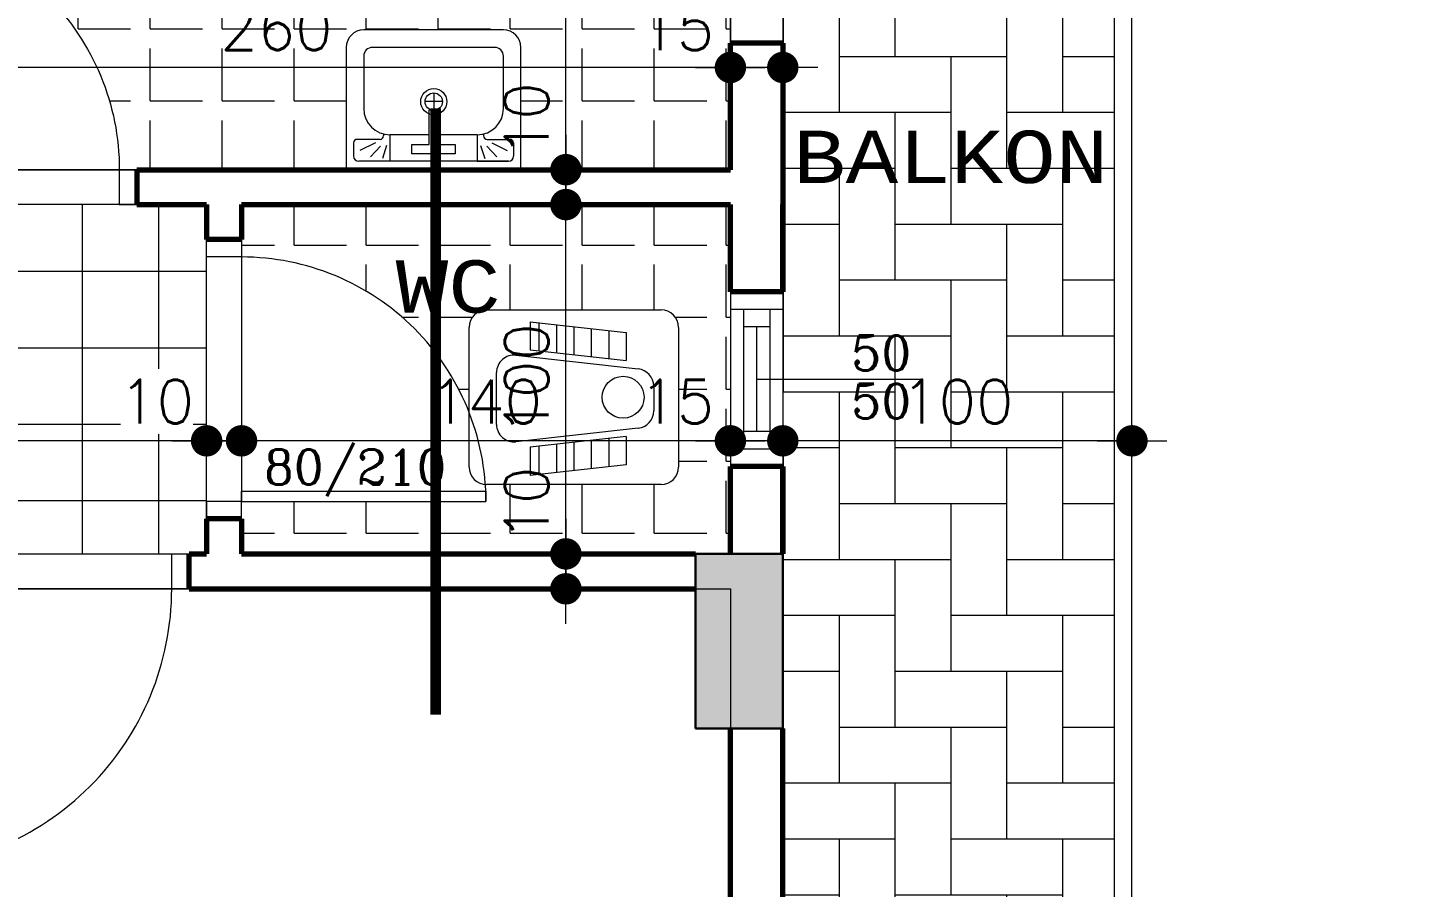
# Model space of a CAD drawing. Header units: millimetres. Extents: x 35860 to 71103, y -11298 to -8385.
# Drawn here: x 49815.6 to 50213.2, y -10413.8 to -10167.8 of the extents above; entities that cross this region are included whole.
import ezdxf
from ezdxf.enums import TextEntityAlignment as Align

# ---------------------------------------------------------------- set-up
doc = ezdxf.new("R2010")
doc.units = ezdxf.units.MM
doc.header["$MEASUREMENT"] = 0
doc.layers.get('0').update_dxf_attribs({"lineweight": 15})
doc.layers.get('Defpoints').update_dxf_attribs({"lineweight": 20})
for name, color, linetype, lineweight in [('02', 2, 'Continuous', 20), ('03_Yazı', 1, 'Continuous', 30), ('05', 4, 'Continuous', 50), ('07', 3, 'Continuous', 70), ('Aks&Tefriş', 5, 'Continuous', 20), ('Kolon', 6, 'Continuous', 30), ('Merd&Balkon', 40, 'Continuous', 20), ('Ölçü', 140, 'Continuous', 20)]:
    doc.layers.add(name, color=color, linetype=linetype, lineweight=lineweight)
doc.layers.add('Lay_X', color=45, linetype='Continuous', lineweight=13, plot=False)
doc.styles.add('0', font='txt.shx')
doc.styles.add('C3', font='', dxfattribs={"height": 15})
doc.styles.add('ROMANC', font='romanc', dxfattribs={"height": 0.11})
doc.styles.get('C3').set_extended_font_data('Courier New Tur')
doc.dimstyles.new('2', dxfattribs={"dimtxt": 12.5, "dimasz": 1, "dimexe": 0, "dimexo": 0, "dimgap": 5, "dimtad": 1, "dimdec": 0, "dimlfac": -1, "dimzin": 12, "dimdsep": 46, "dimtxsty": '0', "dimblk": 'DOT', "dimcen": 2.5, "dimse1": 1, "dimse2": 1, "dimclrd": 256, "dimclrt": 1, "dimadec": 0, "dimazin": 0, "dimtfac": 1, "dimtdec": 0, "dimtmove": 0, "dimatfit": 0, "dimldrblk": 'DOT', "dimfxl": 1, "dimtolj": 1, "dimtzin": 0, "dimlwd": -1, "dimarcsym": 0})
doc.dimstyles.new('_VI80I', dxfattribs={"dimtxt": 15, "dimasz": 1, "dimexe": 0, "dimexo": 100, "dimgap": 5, "dimtad": 1, "dimdec": 0, "dimlfac": -1, "dimzin": 12, "dimdsep": 46, "dimtxsty": '0', "dimblk1": 'DOT80_2', "dimblk2": 'DOT80_1', "dimsah": 1, "dimcen": 2.5, "dimse1": 1, "dimse2": 1, "dimclrd": 256, "dimclrt": 1, "dimadec": 8, "dimazin": 0, "dimtfac": 1, "dimtdec": 0, "dimtmove": 0, "dimatfit": 0, "dimldrblk": 'DOT', "dimfxl": 1, "dimtolj": 1, "dimtzin": 0, "dimlwd": -1, "dimarcsym": 0})
pattern_1 = [(0, (0, 0), (0, 20.625), [15, -5.625]), (90, (0, 0), (-20.625, 1e-15), [15, -5.625])]

# ---------------------------------------------------------------- blocks, each defined once
blk = doc.blocks.new('DOT')
at = {"color": 0}
blk.add_line((-10, 0), (10, 0), dxfattribs=at)
at = {"color": 0, "const_width": 4.5}
blk.add_lwpolyline([(-2.25, 0, 1), (2.25, 0, 1)], format="xyb", close=True, dxfattribs=at)
blk = doc.blocks.new('*D372')
at = {"layer": 'Defpoints', "color": 0, "transparency": 16777216}
for p in [(50131.81, -10055.92), (50031.81, -10286.05), (50031.81, -10293.42)]:
    blk.add_point(p, dxfattribs=at)
at = {"layer": 'Ölçü', "transparency": 16777216}
blk.add_line((50130.81, -10286.05), (50032.81, -10286.05), dxfattribs=at)
at = {"layer": 'Ölçü', "transparency": 16777216, "rotation": 180}
blk.add_blockref('DOT', (50031.81, -10286.05), dxfattribs=at)
at = {"layer": 'Ölçü', "transparency": 16777216}
blk.add_blockref('DOT', (50131.81, -10286.05), dxfattribs=at)
at = {"layer": 'Ölçü', "color": 1, "transparency": 16777216, "insert": (50081.81, -10274.8), "char_height": 12.5, "attachment_point": 5, "style": '0'}
blk.add_mtext('\\A1;100', dxfattribs=at)
blk = doc.blocks.new('*D373')
at = {"layer": 'Defpoints', "color": 0, "transparency": 16777216}
for p in [(50016.81, -10286.05), (50016.81, -10293.42), (50031.81, -10293.42)]:
    blk.add_point(p, dxfattribs=at)
at = {"layer": 'Ölçü', "transparency": 16777216}
for p, q in [((50015.81, -10286.05), (49988.14, -10286.05)), ((50031.81, -10286.05), (50016.81, -10286.05)), ((50032.81, -10286.05), (50033.81, -10286.05))]:
    blk.add_line(p, q, dxfattribs=at)
blk.add_blockref('DOT', (50016.81, -10286.05), dxfattribs=at)
at = {"layer": 'Ölçü', "transparency": 16777216, "rotation": 180}
blk.add_blockref('DOT', (50031.81, -10286.05), dxfattribs=at)
at = {"layer": 'Ölçü', "color": 1, "transparency": 16777216, "insert": (50001.47, -10274.8), "char_height": 12.5, "attachment_point": 5, "style": '0'}
blk.add_mtext('\\A1;15', dxfattribs=at)
blk = doc.blocks.new('*D374')
at = {"layer": 'Defpoints', "color": 0, "transparency": 16777216}
for p in [(49876.81, -10286.05), (50016.81, -10293.42), (49876.81, -10308.42)]:
    blk.add_point(p, dxfattribs=at)
at = {"layer": 'Ölçü', "transparency": 16777216}
blk.add_line((50015.81, -10286.05), (49877.81, -10286.05), dxfattribs=at)
at = {"layer": 'Ölçü', "transparency": 16777216, "rotation": 180}
blk.add_blockref('DOT', (49876.81, -10286.05), dxfattribs=at)
at = {"layer": 'Ölçü', "transparency": 16777216}
blk.add_blockref('DOT', (50016.81, -10286.05), dxfattribs=at)
at = {"layer": 'Ölçü', "color": 1, "transparency": 16777216, "insert": (49946.81, -10274.8), "char_height": 12.5, "attachment_point": 5, "style": '0'}
blk.add_mtext('\\A1;140', dxfattribs=at)
blk = doc.blocks.new('*D375')
at = {"layer": 'Defpoints', "color": 0, "transparency": 16777216}
for p in [(49866.81, -10286.05), (49866.81, -10308.42), (49876.81, -10308.42)]:
    blk.add_point(p, dxfattribs=at)
at = {"layer": 'Ölçü', "transparency": 16777216}
for p, q in [((49865.81, -10286.05), (49840.22, -10286.05)), ((49876.81, -10286.05), (49866.81, -10286.05)), ((49877.81, -10286.05), (49878.81, -10286.05))]:
    blk.add_line(p, q, dxfattribs=at)
blk.add_blockref('DOT', (49866.81, -10286.05), dxfattribs=at)
at = {"layer": 'Ölçü', "transparency": 16777216, "rotation": 180}
blk.add_blockref('DOT', (49876.81, -10286.05), dxfattribs=at)
at = {"layer": 'Ölçü', "color": 1, "transparency": 16777216, "insert": (49852.51, -10274.8), "char_height": 12.5, "attachment_point": 5, "style": '0'}
blk.add_mtext('\\A1;10', dxfattribs=at)
blk = doc.blocks.new('*D376')
at = {"layer": 'Defpoints', "color": 0, "transparency": 16777216}
for p in [(49456.81, -10218.42), (49456.81, -10286.05), (49866.81, -10308.42)]:
    blk.add_point(p, dxfattribs=at)
at = {"layer": 'Ölçü', "transparency": 16777216}
blk.add_line((49865.81, -10286.05), (49457.81, -10286.05), dxfattribs=at)
at = {"layer": 'Ölçü', "transparency": 16777216, "rotation": 180}
blk.add_blockref('DOT', (49456.81, -10286.05), dxfattribs=at)
at = {"layer": 'Ölçü', "transparency": 16777216}
blk.add_blockref('DOT', (49866.81, -10286.05), dxfattribs=at)
at = {"layer": 'Ölçü', "color": 1, "transparency": 16777216, "insert": (49661.81, -10274.8), "char_height": 12.5, "attachment_point": 5, "style": '0'}
blk.add_mtext('\\A1;410', dxfattribs=at)
blk = doc.blocks.new('*D387')
at = {"layer": 'Defpoints', "color": 0, "transparency": 16777216}
for p in [(50016.81, -10172.17), (50031.81, -10172.17), (50016.81, -10179.16)]:
    blk.add_point(p, dxfattribs=at)
at = {"layer": 'Ölçü', "transparency": 16777216}
for p, q in [((50015.81, -10179.16), (49988.14, -10179.16)), ((50031.81, -10179.16), (50016.81, -10179.16)), ((50032.81, -10179.16), (50033.81, -10179.16))]:
    blk.add_line(p, q, dxfattribs=at)
blk.add_blockref('DOT', (50016.81, -10179.16), dxfattribs=at)
at = {"layer": 'Ölçü', "transparency": 16777216, "rotation": 180}
blk.add_blockref('DOT', (50031.81, -10179.16), dxfattribs=at)
at = {"layer": 'Ölçü', "color": 1, "transparency": 16777216, "insert": (50001.47, -10167.91), "char_height": 12.5, "attachment_point": 5, "style": '0'}
blk.add_mtext('\\A1;15', dxfattribs=at)
blk = doc.blocks.new('*D388')
at = {"layer": 'Defpoints', "color": 0, "transparency": 16777216}
for p in [(50016.81, -10172.17), (49756.81, -10179.16), (49756.81, -10208.42)]:
    blk.add_point(p, dxfattribs=at)
at = {"layer": 'Ölçü', "transparency": 16777216}
blk.add_line((50015.81, -10179.16), (49757.81, -10179.16), dxfattribs=at)
at = {"layer": 'Ölçü', "transparency": 16777216, "rotation": 180}
blk.add_blockref('DOT', (49756.81, -10179.16), dxfattribs=at)
at = {"layer": 'Ölçü', "transparency": 16777216}
blk.add_blockref('DOT', (50016.81, -10179.16), dxfattribs=at)
at = {"layer": 'Ölçü', "color": 1, "transparency": 16777216, "insert": (49886.81, -10167.91), "char_height": 12.5, "attachment_point": 5, "style": '0'}
blk.add_mtext('\\A1;260', dxfattribs=at)
blk = doc.blocks.new('*D492')
at = {"layer": 'Defpoints', "color": 0, "transparency": 16777216}
for p in [(49969.7, -10318.42), (50006.81, -10318.42), (50006.81, -10328.42)]:
    blk.add_point(p, dxfattribs=at)
at = {"layer": 'Ölçü', "transparency": 16777216}
for p, q in [((49969.7, -10317.42), (49969.7, -10291.84)), ((49969.7, -10328.42), (49969.7, -10318.42)), ((49969.7, -10329.42), (49969.7, -10330.42))]:
    blk.add_line(p, q, dxfattribs=at)
for p, rotation in [((49969.7, -10318.42), 270), ((49969.7, -10328.42), 90)]:
    blk.add_blockref('DOT', p, dxfattribs=dict(at, rotation=rotation))
at = {"layer": 'Ölçü', "color": 1, "transparency": 16777216, "insert": (49958.45, -10304.13), "char_height": 12.5, "attachment_point": 5, "rotation": 90, "style": '0'}
blk.add_mtext('\\A1;10', dxfattribs=at)
blk = doc.blocks.new('*D493')
at = {"layer": 'Defpoints', "color": 0, "transparency": 16777216}
for p in [(49969.7, -10218.42), (50016.81, -10218.42), (50006.81, -10318.42)]:
    blk.add_point(p, dxfattribs=at)
at = {"layer": 'Ölçü', "transparency": 16777216}
blk.add_line((49969.7, -10317.42), (49969.7, -10219.42), dxfattribs=at)
for p, rotation in [((49969.7, -10218.42), 90), ((49969.7, -10318.42), 270)]:
    blk.add_blockref('DOT', p, dxfattribs=dict(at, rotation=rotation))
at = {"layer": 'Ölçü', "color": 1, "transparency": 16777216, "insert": (49958.45, -10268.42), "char_height": 12.5, "attachment_point": 5, "rotation": 90, "style": '0'}
blk.add_mtext('\\A1;100', dxfattribs=at)
blk = doc.blocks.new('*D494')
at = {"layer": 'Defpoints', "color": 0, "transparency": 16777216}
for p in [(49969.7, -10208.42), (50016.81, -10208.42), (50016.81, -10218.42)]:
    blk.add_point(p, dxfattribs=at)
at = {"layer": 'Ölçü', "transparency": 16777216}
for p, q in [((49969.7, -10207.42), (49969.7, -10181.84)), ((49969.7, -10218.42), (49969.7, -10208.42)), ((49969.7, -10219.42), (49969.7, -10220.42))]:
    blk.add_line(p, q, dxfattribs=at)
for p, rotation in [((49969.7, -10208.42), 270), ((49969.7, -10218.42), 90)]:
    blk.add_blockref('DOT', p, dxfattribs=dict(at, rotation=rotation))
at = {"layer": 'Ölçü', "color": 1, "transparency": 16777216, "insert": (49958.45, -10194.13), "char_height": 12.5, "attachment_point": 5, "rotation": 90, "style": '0'}
blk.add_mtext('\\A1;10', dxfattribs=at)
blk = doc.blocks.new('*D495')
at = {"layer": 'Defpoints', "color": 0, "transparency": 16777216}
for p in [(49969.7, -10005.92), (50031.81, -10005.92), (50016.81, -10208.42)]:
    blk.add_point(p, dxfattribs=at)
at = {"layer": 'Ölçü', "transparency": 16777216}
blk.add_line((49969.7, -10207.42), (49969.7, -10006.92), dxfattribs=at)
for p, rotation in [((49969.7, -10005.92), 90), ((49969.7, -10208.42), 270)]:
    blk.add_blockref('DOT', p, dxfattribs=dict(at, rotation=rotation))
at = {"layer": 'Ölçü', "color": 1, "transparency": 16777216, "insert": (49958.45, -10107.17), "char_height": 12.5, "attachment_point": 5, "rotation": 90, "style": '0'}
blk.add_mtext('\\A1;202', dxfattribs=at)
blk = doc.blocks.new('DOT80_2')
at = {"color": 0}
blk.add_line((0, 0), (0, -80), dxfattribs=at)
blk.add_blockref('DOT', (0, 0))
blk = doc.blocks.new('DOT80_1')
at = {"color": 0}
blk.add_line((0, 0), (0, 80), dxfattribs=at)
blk.add_blockref('DOT', (0, 0))
blk = doc.blocks.new('*D923')
at = {"layer": 'Aks&Tefriş', "transparency": 16777216}
blk.add_line((50309.41, -10432.42), (50309.41, -10294.42), dxfattribs=at)
at = {"layer": 'Defpoints', "color": 0, "transparency": 16777216}
for p in [(50031.81, -10293.42), (50309.41, -10293.42), (50031.81, -10433.42)]:
    blk.add_point(p, dxfattribs=at)
at = {"layer": 'Aks&Tefriş', "transparency": 16777216}
for name, p, rotation in [('DOT80_1', (50309.41, -10293.42), 90), ('DOT80_2', (50309.41, -10433.42), 270)]:
    blk.add_blockref(name, p, dxfattribs=dict(at, rotation=rotation))
at = {"layer": 'Aks&Tefriş', "color": 1, "transparency": 16777216, "insert": (50296.91, -10363.42), "char_height": 15, "attachment_point": 5, "rotation": 90, "style": '0'}
blk.add_mtext('\\A1;140', dxfattribs=at)
blk = doc.blocks.new('*D924')
at = {"layer": 'Aks&Tefriş', "transparency": 16777216}
blk.add_line((50309.41, -10292.42), (50309.41, -10244.42), dxfattribs=at)
at = {"layer": 'Defpoints', "color": 0, "transparency": 16777216}
for p in [(50031.81, -10243.42), (50309.41, -10243.42), (50031.81, -10293.42)]:
    blk.add_point(p, dxfattribs=at)
at = {"layer": 'Aks&Tefriş', "transparency": 16777216}
for name, p, rotation in [('DOT80_1', (50309.41, -10243.42), 90), ('DOT80_2', (50309.41, -10293.42), 270)]:
    blk.add_blockref(name, p, dxfattribs=dict(at, rotation=rotation))
at = {"layer": 'Aks&Tefriş', "color": 1, "transparency": 16777216, "insert": (50296.91, -10268.42), "char_height": 15, "attachment_point": 5, "rotation": 90, "style": '0'}
blk.add_mtext('\\A1;50', dxfattribs=at)
blk = doc.blocks.new('*D925')
at = {"layer": 'Aks&Tefriş', "transparency": 16777216}
blk.add_line((50309.41, -10242.42), (50309.41, -10173.17), dxfattribs=at)
at = {"layer": 'Defpoints', "color": 0, "transparency": 16777216}
for p in [(50031.81, -10172.17), (50309.41, -10172.17), (50031.81, -10243.42)]:
    blk.add_point(p, dxfattribs=at)
at = {"layer": 'Aks&Tefriş', "transparency": 16777216}
for name, p, rotation in [('DOT80_1', (50309.41, -10172.17), 90), ('DOT80_2', (50309.41, -10243.42), 270)]:
    blk.add_blockref(name, p, dxfattribs=dict(at, rotation=rotation))
at = {"layer": 'Aks&Tefriş', "color": 1, "transparency": 16777216, "insert": (50296.91, -10207.8), "char_height": 15, "attachment_point": 5, "rotation": 90, "style": '0'}
blk.add_mtext('\\A1;71', dxfattribs=at)
blk = doc.blocks.new('*D926')
at = {"layer": 'Aks&Tefriş', "transparency": 16777216}
blk.add_line((50309.41, -10171.17), (50309.41, -10123.17), dxfattribs=at)
at = {"layer": 'Defpoints', "color": 0, "transparency": 16777216}
for p in [(50031.81, -10122.17), (50309.41, -10122.17), (50031.81, -10172.17)]:
    blk.add_point(p, dxfattribs=at)
at = {"layer": 'Aks&Tefriş', "transparency": 16777216}
for name, p, rotation in [('DOT80_1', (50309.41, -10122.17), 90), ('DOT80_2', (50309.41, -10172.17), 270)]:
    blk.add_blockref(name, p, dxfattribs=dict(at, rotation=rotation))
at = {"layer": 'Aks&Tefriş', "color": 1, "transparency": 16777216, "insert": (50296.91, -10147.17), "char_height": 15, "attachment_point": 5, "rotation": 90, "style": '0'}
blk.add_mtext('\\A1;50', dxfattribs=at)

msp = doc.modelspace()

# ---------------------------------------------------------------- hatches: boundary and pattern name
h = msp.add_hatch()
h.set_pattern_fill('ANSI33', color=256, scale=30, style=0)
h.paths.add_polyline_path([(49131.81, -9384.52), (49131.81, -9333.42), (49156.81, -9334.52), (49156.81, -9384.52)])
h.paths.add_polyline_path([(49546.81, -9402.81), (49546.81, -9351.71), (49571.81, -9352.81), (49571.81, -9402.81)])
h.paths.add_polyline_path([(50031.81, -9983.42), (49971.81, -9983.42), (49971.81, -10013.42), (50031.81, -10013.42)])
h.paths.add_polyline_path([(50006.81, -9628.42), (50031.81, -9628.42), (50031.81, -9678.42), (50006.81, -9678.42)])
h.paths.add_polyline_path([(49571.81, -9638.42), (49571.81, -9678.42), (49546.81, -9678.42), (49546.81, -9638.42)])
h.paths.add_polyline_path([(49181.81, -9678.42), (49131.81, -9678.42), (49131.81, -9653.42), (49181.81, -9653.42)])
h.paths.add_polyline_path([(49171.81, -9893.42), (49131.81, -9893.42), (49131.81, -9923.42), (49171.81, -9923.42)])
h.paths.add_polyline_path([(49156.81, -10623.42), (49156.81, -10573.42), (49131.81, -10573.42), (49131.81, -10623.42)])
h.paths.add_polyline_path([(50006.81, -10368.42), (50031.81, -10368.42), (50031.81, -10318.42), (50006.81, -10318.42)])
h.paths.add_polyline_path([(49571.81, -10368.42), (49571.81, -10318.42), (49546.81, -10318.42), (49546.81, -10368.42)])
h.paths.add_polyline_path([(50006.81, -9423.08), (50006.81, -9371.98), (50031.81, -9373.08), (50031.81, -9423.08)])
h.paths.add_polyline_path([(49741.81, -9360.3), (49766.81, -9361.4), (49766.81, -9411.4), (49741.81, -9411.4)])
h.paths.add_polyline_path([(49471.81, -10138.42), (49446.81, -10138.42), (49446.81, -10073.42), (49471.81, -10073.42)])
h.paths.add_polyline_path([(49471.81, -9923.42), (49471.81, -9858.42), (49446.81, -9858.42), (49446.81, -9923.42)])
h.paths.add_polyline_path([(49741.81, -9873.42), (49741.81, -9878.42), (49746.81, -9878.42), (49836.81, -9878.42), (49836.81, -9858.42), (49741.81, -9858.42)])
h.paths.add_polyline_path([(49741.81, -10133.42), (49741.81, -10118.42), (49836.81, -10118.42), (49836.81, -10138.42), (49741.81, -10138.42)])
h.paths.add_polyline_path([(49181.81, -10318.42), (49131.81, -10318.42), (49131.81, -10343.42), (49181.81, -10343.42)])
h.paths.add_polyline_path([(49741.81, -10623.42), (49766.81, -10623.42), (49766.81, -10573.42), (49741.81, -10573.42)])
h.paths.add_polyline_path([(50006.81, -10623.42), (50031.81, -10623.42), (50031.81, -10573.42), (50006.81, -10573.42)])
h.paths.add_polyline_path([(49571.81, -10623.42), (49571.81, -10573.42), (49546.81, -10573.42), (49546.81, -10623.42)])
h = msp.add_hatch()
h.set_pattern_fill('SERAMIK9,_O', color=256, scale=4, pattern_type=2)
h.set_pattern_definition([(0, (0, 0), (16, 16), [48, -16]), (90, (16, 0), (-16, -16), [48, -16])])
h.paths.add_polyline_path([(50126.81, -10061.67), (50031.81, -10061.67), (50031.81, -10122.17), (50031.81, -10172.17), (50031.81, -10243.42), (50031.81, -10293.42), (50031.81, -10318.42), (50031.81, -10368.42), (50031.81, -10433.42), (50031.81, -10553.42), (50031.81, -10573.42), (50031.81, -10623.42), (50031.81, -10668.42), (50031.81, -10673.42), (50016.81, -10673.42), (50016.81, -10743.42), (50031.81, -10743.42), (50031.81, -10748.42), (50031.81, -10768.42), (50126.81, -10768.42)])
h.paths.add_polyline_path([(50066.18, -10506.77), (50097.43, -10506.77), (50097.43, -10525.52), (50066.18, -10525.52)], flags=24)
h.paths.add_polyline_path([(50066.18, -10265.42), (50097.43, -10265.42), (50097.43, -10284.17), (50066.18, -10284.17)], flags=24)
h.paths.add_polyline_path([(50050.36, -10146.04), (50071.55, -10146.04), (50071.55, -10131.04), (50050.36, -10131.04)], flags=24)
h.paths.add_polyline_path([(50050.36, -10159.81), (50071.55, -10159.81), (50071.55, -10144.81), (50050.36, -10144.81)], flags=24)
h.paths.add_polyline_path([(50042.26, -10491.04), (50071.55, -10491.04), (50071.55, -10476.04), (50042.26, -10476.04)], flags=24)
h.paths.add_polyline_path([(50042.26, -10504.82), (50071.55, -10504.82), (50071.55, -10489.82), (50042.26, -10489.82)], flags=24)
h.paths.add_polyline_path([(50050.36, -10268.43), (50071.55, -10268.43), (50071.55, -10253.43), (50050.36, -10253.43)], flags=24)
h.paths.add_polyline_path([(50050.36, -10282.2), (50071.55, -10282.2), (50071.55, -10267.2), (50050.36, -10267.2)], flags=24)
h.paths.add_polyline_path([(50028.68, -10216.61), (50131.1, -10216.61), (50131.1, -10192.96), (50028.68, -10192.96)], flags=9)
h = msp.add_hatch()
h.set_pattern_fill('ANGLE', color=256, scale=75, style=0)
h.set_pattern_definition(pattern_1)
h.paths.add_polyline_path([(50016.81, -10065.92), (49836.81, -10065.92), (49836.81, -10138.42), (49774.81, -10138.42), (49774.81, -10138.49, -0.401712), (49841.81, -10208.42), (49906.81, -10208.42), (49906.81, -10173.42, -0.414214), (49911.81, -10168.42), (49951.81, -10168.42, -0.414214), (49956.81, -10173.42), (49956.81, -10208.42), (50016.81, -10208.42)])
h.paths.add_polyline_path([(49771.81, -10138.42), (49756.81, -10138.42), (49756.81, -10208.42), (49771.81, -10208.42)])
h.paths.add_polyline_path([(49990.01, -10158.54), (50012.93, -10158.54), (50012.93, -10177.29), (49990.01, -10177.29)], flags=24)
h.paths.add_polyline_path([(49868.06, -10158.54), (49905.56, -10158.54), (49905.56, -10177.29), (49868.06, -10177.29)], flags=24)
h.paths.add_polyline_path([(49949.08, -10204.55), (49949.08, -10183.71), (49967.83, -10183.71), (49967.83, -10204.55)], flags=25)
h.paths.add_polyline_path([(49949.08, -10125.92), (49949.08, -10088.42), (49967.83, -10088.42), (49967.83, -10125.92)], flags=24)
h.paths.add_polyline_path([(49842.5, -10125.6), (49954.56, -10125.6), (49954.56, -10104.53), (49842.5, -10104.53)], flags=24)
h.paths.add_polyline_path([(49846.35, -10141.17), (49947.5, -10141.17), (49947.5, -10121.33), (49846.35, -10121.33)], flags=24)
h.paths.add_polyline_path([(49854.8, -10110.96), (49941.46, -10110.96), (49941.46, -10087.3), (49854.8, -10087.3)], flags=24)
h = msp.add_hatch()
h.set_pattern_fill('ANGLE', color=256, scale=75, style=0)
h.set_pattern_definition(pattern_1)
h.paths.add_polyline_path([(50016.81, -10218.42), (49933.4, -10218.42), (49933.4, -10262.23, -0.063924), (49941.97, -10277.86), (49941.97, -10253.57, -0.414214), (49946.97, -10248.57), (49996.97, -10248.57, -0.414214), (50001.97, -10253.57), (50001.97, -10293.57, -0.414214), (49996.97, -10298.57), (49946.97, -10298.57, -0.016794), (49946.64, -10298.56, -0.006654), (49946.74, -10300.42), (49946.81, -10300.42), (49946.81, -10303.42), (49933.4, -10303.42), (49933.4, -10318.42), (50006.81, -10318.42), (50016.81, -10318.42), (50016.81, -10293.42), (50016.81, -10243.42)])
h.paths.add_polyline_path([(49931.4, -10303.42), (49876.81, -10303.42), (49876.81, -10308.42), (49876.81, -10318.42), (49931.4, -10318.42)])
h.paths.add_polyline_path([(49931.4, -10218.42), (49876.81, -10218.42), (49876.81, -10228.42), (49876.81, -10233.42, -0.227459), (49931.4, -10259.61)])
h.paths.add_polyline_path([(49990.01, -10265.42), (50012.93, -10265.42), (50012.93, -10284.17), (49990.01, -10284.17)], flags=25)
h.paths.add_polyline_path([(49930.14, -10265.42), (49963.47, -10265.42), (49963.47, -10284.17), (49930.14, -10284.17)], flags=9)
h.paths.add_polyline_path([(49949.08, -10314.55), (49949.08, -10293.71), (49967.83, -10293.71), (49967.83, -10314.55)], flags=24)
h.paths.add_polyline_path([(49916.3, -10253.74), (49955.69, -10253.74), (49955.69, -10230.09), (49916.3, -10230.09)], flags=9)

# ---------------------------------------------------------------- linework, layer by layer
for p, q in [((49831.25, -10318.42), (49831.25, -10218.42)), ((49853.12, -10265.42), (49853.12, -10218.42)), ((49627.64, -10237.5), (49866.81, -10237.5)), ((49456.81, -10259.38), (49866.81, -10259.38)), ((49678.47, -10281.25), (49842.1, -10281.25)), ((49862.93, -10281.25), (49866.81, -10281.25)), ((49853.12, -10318.42), (49853.12, -10284.17)), ((49627.64, -10303.12), (49866.81, -10303.12))]:
    msp.add_line(p, q)
at = {"layer": '02'}
for p, q in [((50016.81, -10122.17), (50016.81, -10172.17)), ((50031.81, -10122.17), (50031.81, -10172.17)), ((50016.81, -10243.42), (50016.81, -10293.42)), ((50031.81, -10243.42), (50031.81, -10293.42)), ((50031.81, -10248.42), (50016.81, -10248.42)), ((50020.56, -10248.42), (50020.56, -10288.42)), ((50028.06, -10248.42), (50028.06, -10288.42)), ((50028.06, -10253.42), (50020.56, -10253.42)), ((50024.31, -10253.42), (50024.31, -10283.42)), ((50024.31, -10268.42), (50071.81, -10268.42)), ((50028.06, -10283.42), (50020.56, -10283.42)), ((50031.81, -10288.42), (50016.81, -10288.42)), ((49876.81, -10303.42), (49876.81, -10300.42))]:
    msp.add_line(p, q, dxfattribs=at)
for points in [[(49771.81, -10138.42, -0.414214), (49841.81, -10208.42), (49771.81, -10208.42), (49771.81, -10138.42), (49774.81, -10138.42), (49774.81, -10208.42)], [(49876.81, -10300.42), (49946.81, -10300.42), (49946.81, -10303.42, 0.414214), (49876.81, -10233.42), (49876.81, -10303.42), (49946.81, -10303.42)], [(49776.81, -10408.42, 0.414214), (49856.81, -10328.42), (49776.81, -10328.42), (49776.81, -10408.42), (49779.81, -10408.42), (49779.81, -10328.42)]]:
    msp.add_lwpolyline(points, format="xyb", dxfattribs=at)
for points in [[(49846.81, -10208.42), (49841.81, -10208.42), (49841.81, -10218.42), (49846.81, -10218.42)], [(49876.81, -10228.42), (49876.81, -10233.42), (49866.81, -10233.42), (49866.81, -10228.42)], [(49876.81, -10308.42), (49876.81, -10303.42), (49866.81, -10303.42), (49866.81, -10308.42)], [(49861.81, -10328.42), (49856.81, -10328.42), (49856.81, -10318.42), (49861.81, -10318.42)]]:
    msp.add_lwpolyline(points, dxfattribs=at)
at = {"layer": '05', "ltscale": 3}
for p, q in [((49931.4, -10364.42), (49931.4, -10190.86)), ((49931.4, -10364.42), (49931.4, -10190.86)), ((49931.4, -10364.42), (49931.4, -10190.86)), ((49932.4, -10364.42), (49932.4, -10190.86)), ((49932.4, -10364.42), (49932.4, -10190.86)), ((49932.4, -10364.42), (49932.4, -10190.86)), ((49933.4, -10364.42), (49933.4, -10190.86)), ((49933.4, -10364.42), (49933.4, -10190.86)), ((49933.4, -10364.42), (49933.4, -10190.86))]:
    msp.add_line(p, q, dxfattribs=at)
at = {"layer": '07'}
for p, q in [((50016.81, -10208.42), (50016.81, -10172.17)), ((50031.81, -10172.17), (50016.81, -10172.17)), ((50031.81, -10172.17), (50031.81, -10243.42)), ((49846.81, -10208.42), (50016.81, -10208.42)), ((49846.81, -10208.42), (49846.81, -10218.42)), ((49846.81, -10218.42), (49866.81, -10218.42)), ((49866.81, -10218.42), (49866.81, -10228.42)), ((49876.81, -10218.42), (49876.81, -10228.42)), ((49876.81, -10218.42), (50016.81, -10218.42)), ((50016.81, -10243.42), (50016.81, -10218.42)), ((50031.81, -10243.42), (50031.81, -10218.42)), ((49876.81, -10228.42), (49866.81, -10228.42)), ((50031.81, -10243.42), (50016.81, -10243.42)), ((50016.81, -10318.42), (50016.81, -10293.42)), ((50031.81, -10293.42), (50016.81, -10293.42)), ((50031.81, -10318.42), (50031.81, -10293.42)), ((50031.81, -10293.42), (50031.81, -10318.42)), ((49866.81, -10308.42), (49866.81, -10318.42)), ((49876.81, -10308.42), (49866.81, -10308.42)), ((49876.81, -10308.42), (49876.81, -10318.42)), ((49861.81, -10318.42), (49866.81, -10318.42)), ((49861.81, -10328.42), (49861.81, -10318.42)), ((49876.81, -10318.42), (50006.81, -10318.42)), ((49861.81, -10328.42), (50006.81, -10328.42)), ((50016.81, -10433.42), (50016.81, -10368.42)), ((50031.81, -10433.42), (50031.81, -10368.42))]:
    msp.add_line(p, q, dxfattribs=at)
at = {"layer": 'Aks&Tefriş', "linetype": 'Continuous'}
for p, q in [((49951.81, -10168.42), (49911.81, -10168.42)), ((49906.81, -10173.42), (49906.81, -10208.42)), ((49949.31, -10173.42), (49914.31, -10173.42)), ((49956.81, -10208.42), (49956.81, -10173.42)), ((49911.81, -10175.92), (49911.81, -10190.92)), ((49951.81, -10190.92), (49951.81, -10175.92)), ((49917.47, -10198.19), (49917.47, -10198.74)), ((49930.56, -10198.42), (49919.31, -10198.42)), ((49919.31, -10198.42), (49919.31, -10206.03)), ((49944.31, -10198.42), (49932.93, -10198.42)), ((49944.31, -10198.42), (49944.31, -10206.03)), ((49946.14, -10198.19), (49946.14, -10198.74)), ((49908.89, -10200.74), (49908.89, -10204.53)), ((49916.47, -10199.74), (49909.89, -10199.74)), ((49915.16, -10200.78), (49910.69, -10202.91)), ((49916.57, -10201.68), (49913.72, -10204.74)), ((49918.34, -10201.51), (49917.16, -10205.21)), ((49945.27, -10201.51), (49946.45, -10205.21)), ((49947.04, -10201.68), (49949.89, -10204.74)), ((49947.14, -10199.74), (49953.72, -10199.74)), ((49948.45, -10200.78), (49952.92, -10202.91)), ((49954.72, -10200.74), (49954.72, -10204.53)), ((49953.22, -10206.03), (49910.39, -10206.03)), ((49944.31, -10206.03), (49953.22, -10206.03)), ((49956.81, -10208.42), (49906.81, -10208.42)), ((49946.97, -10248.57), (49996.97, -10248.57)), ((49941.97, -10293.57), (49941.97, -10253.57)), ((49959.47, -10251.94), (49986.97, -10254.99)), ((49959.47, -10251.94), (49959.47, -10259.99)), ((49961.97, -10252.21), (49961.97, -10260.26)), ((49966.97, -10252.77), (49966.97, -10260.82)), ((49971.97, -10253.33), (49971.97, -10261.38)), ((49976.97, -10253.88), (49976.97, -10261.93)), ((49981.97, -10254.44), (49981.97, -10262.49)), ((50001.97, -10253.57), (50001.97, -10293.57)), ((49986.97, -10254.99), (49986.97, -10263.04)), ((49955.39, -10261.55), (49990.39, -10265.43)), ((49959.47, -10259.99), (49986.97, -10263.04)), ((49949.84, -10275.04), (49949.84, -10266.51)), ((49994.84, -10270.4), (49994.84, -10275.04)), ((49949.84, -10281.37), (49949.84, -10275.04)), ((49994.84, -10275.04), (49994.84, -10277.48)), ((49990.39, -10282.45), (49955.39, -10286.34)), ((49986.97, -10284.84), (49959.47, -10287.9)), ((49976.97, -10285.95), (49976.97, -10294)), ((49981.97, -10285.4), (49981.97, -10293.44)), ((49986.97, -10284.84), (49986.97, -10292.89)), ((49959.47, -10287.9), (49959.47, -10295.94)), ((49961.97, -10287.62), (49961.97, -10295.67)), ((49966.97, -10287.06), (49966.97, -10295.11)), ((49971.97, -10286.51), (49971.97, -10294.56)), ((49986.97, -10292.89), (49959.47, -10295.94)), ((49996.97, -10298.57), (49946.97, -10298.57))]:
    msp.add_line(p, q, dxfattribs=at)
at = {"layer": 'Aks&Tefriş'}
for p, q in [((49931.86, -10186.45), (49931.86, -10191.45)), ((49934.36, -10188.95), (49929.36, -10188.95))]:
    msp.add_line(p, q, dxfattribs=at)
msp.add_lwpolyline([(49932.93, -10191.28), (49932.93, -10201.19), (49938.03, -10201.19), (49938.03, -10203.84), (49925.58, -10203.84), (49925.58, -10201.19), (49930.56, -10201.19), (49930.56, -10191.28), (49932.93, -10191.28)], dxfattribs=at)
for radius in [3.75, 2.5]:
    msp.add_circle((49931.86, -10188.95), radius, dxfattribs=at)
at = {"layer": 'Aks&Tefriş', "linetype": 'Continuous'}
msp.add_circle((49986.09, -10273.57), 6, dxfattribs=at)
for centre, radius, start, end in [((49911.81, -10173.42), 5, 90, 180), ((49951.81, -10173.42), 5, 0, 90), ((49914.31, -10175.92), 2.5, 90, 180), ((49949.31, -10175.92), 2.5, 0, 90), ((49919.31, -10190.92), 7.5, 180, 270), ((49944.31, -10190.92), 7.5, 270, 0), ((49916.47, -10198.74), 1, 270, 0), ((49947.14, -10198.74), 1, 180, 270), ((49909.89, -10200.74), 1, 90, 180), ((49953.72, -10200.74), 1, 0, 90), ((49910.39, -10204.53), 1.5, 180, 270), ((49953.22, -10204.53), 1.5, 270, 0), ((49946.97, -10253.57), 5, 90, 180), ((49996.97, -10253.57), 5, 0, 90), ((49954.84, -10266.51), 5, 83.6598, 180), ((49989.84, -10270.4), 5, 0, 83.6598), ((49989.84, -10277.48), 5, 276.3402, 0), ((49954.84, -10281.37), 5, 180, 276.3402), ((49946.97, -10293.57), 5, 180, 270), ((49996.97, -10293.57), 5, 270, 0)]:
    msp.add_arc(centre, radius, start, end, dxfattribs=at)
at = {"layer": 'Kolon'}
msp.add_lwpolyline([(50006.81, -10368.42), (50031.81, -10368.42), (50031.81, -10318.42), (50006.81, -10318.42)], close=True, dxfattribs=at)
at = {"layer": 'Lay_X'}
for points in [[(49756.81, -10138.42), (49756.81, -10208.42), (50016.81, -10208.42), (50016.81, -10005.92), (49836.81, -10005.92), (49836.81, -10138.42)], [(49456.81, -10138.42), (49456.81, -10318.42), (49866.81, -10318.42), (49866.81, -10218.42), (49746.81, -10218.42), (49746.81, -10138.42)], [(49766.81, -10758.42), (49766.81, -10328.42), (50016.81, -10328.42), (50016.81, -10758.42)]]:
    msp.add_lwpolyline(points, close=True, dxfattribs=at)
at = {"layer": 'Merd&Balkon'}
for p, q in [((50126.81, -10768.42), (50126.81, -10055.92)), ((50131.81, -10773.42), (50131.81, -10055.92))]:
    msp.add_line(p, q, dxfattribs=at)

# ---------------------------------------------------------------- texts
at = {"layer": '03_Yazı', "style": 'C3'}
for s, p in [('BALKON', (50079.89, -10204.75)), ('WC', (49936, -10241.87))]:
    msp.add_text(s, height=15, dxfattribs=at).set_placement(p, align=Align.MIDDLE_CENTER)
at = {"layer": '03_Yazı', "style": 'ROMANC'}
for s, p in [('50', (50051.43, -10265.93)), ('50', (50051.43, -10279.7)), ('80/210', (49883.21, -10298.57))]:
    msp.add_text(s, height=10, dxfattribs=at).set_placement(p)

# ---------------------------------------------------------------- dimensions: what is measured, and where the dimension line sits
at = {"layer": 'Aks&Tefriş'}
for base, p1, p2, picture, middle in [((50309.41, -10122.17), (50031.81, -10172.17), (50031.81, -10122.17), '*D926', (50296.91, -10147.17)), ((50309.41, -10172.17), (50031.81, -10243.42), (50031.81, -10172.17), '*D925', (50296.91, -10207.8)), ((50309.41, -10243.42), (50031.81, -10293.42), (50031.81, -10243.42), '*D924', (50296.91, -10268.42)), ((50309.41, -10293.42), (50031.81, -10433.42), (50031.81, -10293.42), '*D923', (50296.91, -10363.42))]:
    dim = msp.add_linear_dim(base=base, p1=p1, p2=p2, angle=90, dimstyle='_VI80I', dxfattribs=at)
    dim.commit()
    dim.dimension.update_dxf_attribs({"geometry": picture, "text_midpoint": middle})
at = {"layer": 'Ölçü'}
for base, p1, p2, angle, picture, middle in [((49969.70124577, -10005.92189481), (50016.80522746, -10208.42189481), (50031.80522746, -10005.92189481), 90, '*D495', (49958.45124577, -10107.17189481)), ((50031.81, -10286.05), (50131.81, -10055.92), (50031.81, -10293.42), 180, '*D372', (50081.81, -10274.8)), ((49756.81, -10179.16), (50016.81, -10172.17), (49756.81, -10208.42), 180, '*D388', (49886.81, -10167.91)), ((50016.81, -10179.16), (50031.81, -10172.17), (50016.81, -10172.17), 180, '*D387', (50001.47, -10167.91)), ((49969.7, -10208.42), (50016.81, -10218.42), (50016.81, -10208.42), 90, '*D494', (49958.45, -10194.13)), ((49969.7, -10218.42), (50006.81, -10318.42), (50016.81, -10218.42), 90, '*D493', (49958.45, -10268.42)), ((49456.81, -10286.05), (49866.81, -10308.42), (49456.81, -10218.42), 180, '*D376', (49661.81, -10274.8)), ((49866.81, -10286.05), (49876.81, -10308.42), (49866.81, -10308.42), 180, '*D375', (49852.51, -10274.8)), ((49876.81, -10286.05), (50016.81, -10293.42), (49876.81, -10308.42), 180, '*D374', (49946.81, -10274.8)), ((50016.81, -10286.05), (50031.81, -10293.42), (50016.81, -10293.42), 180, '*D373', (50001.47, -10274.8)), ((49969.7, -10318.42), (50006.81, -10328.42), (50006.81, -10318.42), 90, '*D492', (49958.45, -10304.13))]:
    dim = msp.add_linear_dim(base=base, p1=p1, p2=p2, angle=angle, dimstyle='2', dxfattribs=at)
    dim.commit()
    dim.dimension.update_dxf_attribs({"geometry": picture, "text_midpoint": middle})

doc.saveas('drawing.dxf')
